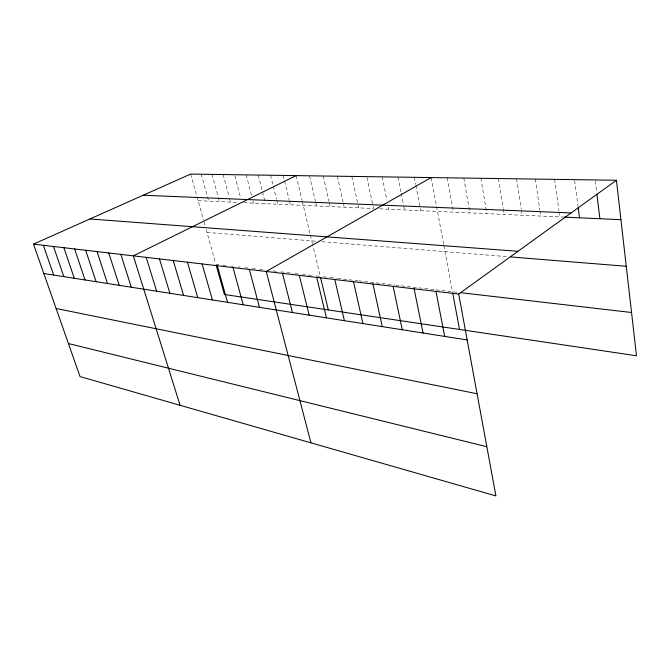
<?xml version="1.0" encoding="UTF-8"?>
<svg xmlns="http://www.w3.org/2000/svg" width="670" height="670" viewBox="0 0 670 670"><rect width="100%" height="100%" fill="white"/><g stroke="black" fill="none" stroke-linecap="round" stroke-linejoin="round"><path stroke-width="0.5" stroke-dasharray="3.35 2.51" d="M198.094 200.648L238.796 202.482M243.83 202.708L373.525 208.546L366.766 176.637M379.639 208.822L562.926 217.072M207.005 232.406L315.83 241.2M321.927 241.686L508.011 256.727M215.941 264.298L218.805 264.633M222.624 265.077L226.435 265.513M231.317 266.082L233.277 266.308M238.185 266.878L240.187 267.112M245.186 267.69L248.185 268.042M252.289 268.511L257.414 269.106M259.466 269.348L262.347 269.683M272.991 270.915L276.945 271.375M280.889 271.836L285.906 272.414M286.919 272.531L292.991 273.234M295.018 273.469L298.133 273.837M302.287 274.315L312.396 275.487M316.332 275.948L320.268 276.4L312.722 244.852M323.3 276.752L329.364 277.455M330.369 277.573L336.516 278.284M337.546 278.41L357.763 280.755M358.76 280.864L394.622 285.026M395.618 285.144L435.073 289.725M436.069 289.834L457.375 292.304M190.648 174.083L196.72 195.732M196.997 196.712L203.521 219.986M204.057 221.904L205.129 225.723M206.201 229.542L215.673 263.344M201.218 174.233L208.646 201.126M212.047 174.393L218.085 196.57M218.361 197.575L219.459 201.611M223.152 174.552L229.215 197.189M229.483 198.169L230.53 202.106M234.81 175.716L240.58 197.642M246.225 174.887L251.711 196.084M253.017 201.126L253.536 203.144M258.218 175.063L262.23 190.85M262.481 191.838L265.488 203.68M270.521 175.239L273.017 185.238M273.268 186.235L276.509 199.233M276.76 200.238L277.757 204.233M283.167 175.423L289.105 199.735M289.356 200.749L290.345 204.802M296.148 175.615L302.086 200.422M302.321 201.41L310.126 234.031M310.361 235.011L312.48 243.855M309.49 175.808L315.377 200.95M315.612 201.955L316.558 205.983M323.208 176.009L329.037 201.494M329.272 202.516L330.201 206.595M337.312 176.21L343.124 202.223M343.341 203.228L344.238 207.223M351.825 176.419L358.676 207.876M382.143 176.863L386.933 200.129M388.391 207.206L388.809 209.233M397.988 177.089L401.062 192.491M401.271 193.513L403.524 204.811M403.734 205.832L404.554 209.945M414.32 177.324L415.685 184.401M415.886 185.406L420.768 210.673M431.162 177.567L443.657 244.491M443.85 245.513L452.476 291.743M447.25 177.801L453.448 212.139M463.816 178.044L469.871 212.884M480.876 178.287L486.797 213.646M498.463 178.547L503.237 208.278M503.396 209.3L504.225 214.425M516.595 178.806L521.252 209.166M521.411 210.179L522.181 215.238M535.305 179.083L539.802 209.903M539.953 210.933L540.707 216.067M554.609 179.359L558.964 210.832M559.107 211.854L559.81 216.929M574.676 180.682L578.051 206.469M595.261 180.967L596.635 192.198"/><path stroke-width="1" d="M458.707 294.063L495.917 495.917L80.04 376.582L33.5 244.131L458.707 294.063L616.425 180.255L636.5 355.77L224.408 294.49L216.201 265.22M431.162 177.567L266.241 271.459L310.939 442.837M296.148 175.615L133.338 255.856L180.071 405.283M33.5 244.131L190.648 174.083L616.425 180.255M143.187 195.238L571.116 212.951M563.964 217.114L620.931 219.676M89.956 218.964L517.969 251.3M511.051 256.97L626.266 266.275M460.307 292.648L631.55 312.513M43.818 273.502L467.166 339.941M56.121 308.502L477.09 393.759M68.424 343.534L486.856 446.739M43.349 245.287L53.692 275.052M53.474 246.476L63.843 276.643M63.901 247.699L74.286 278.284M74.621 248.955L85.031 279.968M85.668 250.253L96.086 281.702M97.049 251.593L107.468 283.485M108.775 252.967L119.201 285.328M120.86 254.391L131.295 287.229M146.211 257.364L156.621 291.199M159.502 258.93L169.895 293.284M173.228 260.538L183.605 295.437M187.424 262.204L197.767 297.664M202.114 263.93L212.415 299.959M217.306 265.714L227.557 302.338M233.034 267.565L243.235 304.8M249.341 269.474L259.466 307.346M282.48 273.368L292.438 312.522M299.297 275.345L309.155 315.143M316.709 277.388L326.458 317.856M320.495 277.338L328.3 309.934M334.766 279.507L344.388 320.67M353.5 281.71L362.972 323.585M372.939 283.996L382.26 326.617M393.131 286.366L402.268 329.757M414.127 288.829L423.063 333.015M435.969 291.391L444.679 336.407M452.66 292.715L459.519 329.447M578.185 207.499L579.533 217.817M596.886 194.233L599.893 218.73"/></g></svg>
